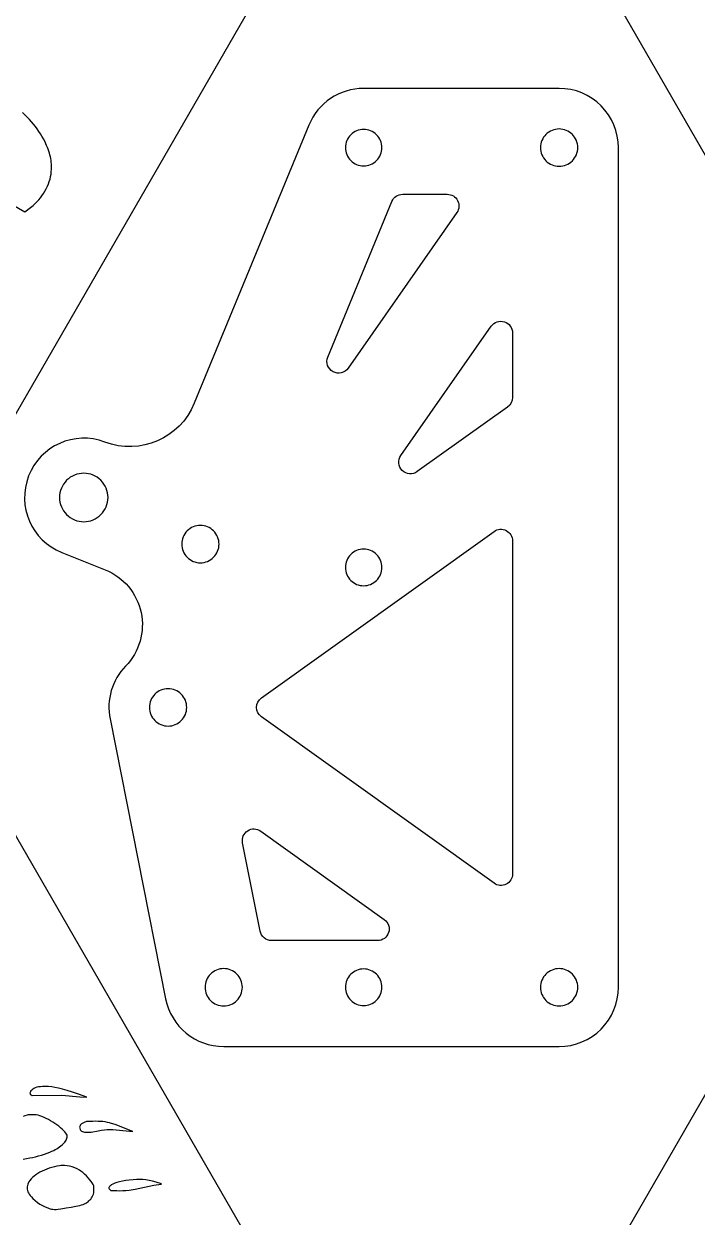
# Model space of a CAD drawing. Extents: x -11.6 to 11.5, y -11.6 to 11.6.
# Drawn here: x -5.82 to -2.21, y 1.48 to 7.88 of the extents above; entities that cross this region are included whole.
import ezdxf

# ---------------------------------------------------------------- set-up
doc = ezdxf.new("R2010")
doc.units = 0
doc.layers.get('0').update_dxf_attribs({"linetype": 'CONTINUOUS'})
doc.layers.add('LAYER_1', color=18, linetype='CONTINUOUS')

msp = doc.modelspace()

# ---------------------------------------------------------------- linework, layer by layer
for points in [[(-2.9523, 2.3955, 0.414214), (-2.6348, 2.713), (-2.6348, 7.213, 0.414214), (-2.9523, 7.5305), (-4.0003, 7.5305, 0.303918), (-4.2939, 7.3339), (-4.9079, 5.8427, -0.406036), (-5.3876, 5.6349, 0.991089), (-5.6182, 5.0432), (-5.3858, 4.9503, -0.53378), (-5.276, 4.4342, 0.246583), (-5.3597, 4.1511), (-5.0617, 2.6511, 0.357872), (-4.7503, 2.3955)], [(-4.0003, 7.115, 0.414214), (-3.9023, 7.213, 0.414214), (-4.0003, 7.311, 0.414214), (-4.0983, 7.213, 0.414214)], [(-2.9523, 7.113, 0.414214), (-2.8523, 7.213, 0.414214), (-2.9523, 7.313, 0.414214), (-3.0523, 7.213, 0.414214)], [(-3.791, 6.963), (-3.5518, 6.963, -0.606461), (-3.5006, 6.8647), (-4.083, 6.0311, -0.895985), (-4.192, 6.0907), (-3.8488, 6.9243, -0.303918)], [(-3.2023, 6.2201), (-3.2023, 5.8737, -0.241975), (-3.2284, 5.8228), (-3.7125, 5.4764, -0.843049), (-3.8001, 5.563), (-3.316, 6.2559, -0.733628)], [(-5.5003, 5.208, 0.414214), (-5.3703, 5.338, 0.414214), (-5.5003, 5.468, 0.414214), (-5.6303, 5.338, 0.414214)], [(-4.8753, 4.988, 0.414214), (-4.7753, 5.088, 0.414214), (-4.8753, 5.188, 0.414214), (-4.9753, 5.088, 0.414214)], [(-3.2023, 5.1051), (-3.2023, 3.3209, -0.610339), (-3.3011, 3.2701), (-4.5477, 4.1622, -0.514048), (-4.5477, 4.2638), (-3.3011, 5.1559, -0.610339)], [(-4.0003, 4.865, 0.414214), (-3.9023, 4.963, 0.414214), (-4.0003, 5.061, 0.414214), (-4.0983, 4.963, 0.414214)], [(-5.0483, 4.113, 0.414214), (-4.9483, 4.213, 0.414214), (-5.0483, 4.313, 0.414214), (-5.1483, 4.213, 0.414214)], [(-4.555, 3.0133), (-4.6492, 3.4871, -0.679764), (-4.5515, 3.5501), (-3.8895, 3.0763, -0.729284), (-3.9259, 2.963), (-4.4937, 2.963, -0.357872)], [(-4.7503, 2.613, 0.414214), (-4.6503, 2.713, 0.414214), (-4.7503, 2.813, 0.414214), (-4.8503, 2.713, 0.414214)], [(-4.0003, 2.615, 0.414214), (-3.9023, 2.713, 0.414214), (-4.0003, 2.811, 0.414214), (-4.0983, 2.713, 0.414214)], [(-2.9523, 2.613, 0.414214), (-2.8523, 2.713, 0.414214), (-2.9523, 2.813, 0.414214), (-3.0523, 2.713, 0.414214)]]:
    msp.add_lwpolyline(points, format="xyb", close=True)
at = {"layer": 'LAYER_1'}
for points in [[(-7.6722, 6.6561), (-9.625, 10.0409), (-9.625, 11.625), (-11.625, 11.625), (-11.625, 9.5053), (-8.8267, 4.655), (-11.625, -0.1953), (-11.625, -2.315), (-9.625, -2.315), (-9.625, -0.7309), (-7.6722, 2.6539), (-5.7195, -0.7309), (-5.7195, -2.315), (-3.7195, -2.315), (-3.7195, -0.1953), (-6.5178, 4.655), (-3.7195, 9.5053), (-3.7195, 11.625), (-5.7195, 11.625), (-5.7195, 10.0409)], [(0.438, 6.6561), (-1.5148, 10.0409), (-1.5148, 11.625), (-3.5148, 11.625), (-3.5148, 9.5053), (-0.7165, 4.655), (-3.5148, -0.1953), (-3.5148, -2.315), (-1.5148, -2.315), (-1.5148, -0.7309), (0.438, 2.6539), (2.3907, -0.7309), (2.3907, -2.315), (4.3907, -2.315), (4.3907, -0.1953), (1.5925, 4.655), (4.3907, 9.5053), (4.3907, 11.625), (2.3907, 11.625), (2.3907, 10.0409)], [(-5.7792, 2.1619), (-5.7833, 2.1574), (-5.7863, 2.1531), (-5.7882, 2.1492), (-5.7888, 2.1458), (-5.7884, 2.1428), (-5.7873, 2.1401), (-5.7855, 2.1378), (-5.7831, 2.136), (-5.7774, 2.1327), (-5.6185, 2.1341), (-5.5216, 2.1264), (-5.4836, 2.1238), (-5.5279, 2.1391), (-5.5613, 2.1505), (-5.5897, 2.1596), (-5.6142, 2.1668), (-5.6355, 2.1723), (-5.6546, 2.1762), (-5.6722, 2.1788), (-5.6892, 2.1802), (-5.7065, 2.1807), (-5.7207, 2.1806), (-5.733, 2.1799), (-5.7436, 2.1787), (-5.7527, 2.1768), (-5.7606, 2.1743), (-5.7675, 2.171), (-5.7736, 2.1669)], [(-5.5205, 1.9706), (-5.522, 1.9661), (-5.5227, 1.9623), (-5.5218, 1.9575), (-5.5193, 1.9506), (-5.5174, 1.9469), (-5.5148, 1.9439), (-5.5116, 1.9414), (-5.5075, 1.9395), (-5.5024, 1.9381), (-5.4962, 1.9372), (-5.4888, 1.9366), (-5.4801, 1.9365), (-5.4608, 1.9365), (-5.4228, 1.9441), (-5.4056, 1.9472), (-5.3896, 1.9496), (-5.3756, 1.9511), (-5.3646, 1.9515), (-5.3443, 1.9515), (-5.238, 1.9393), (-5.2366, 1.9407), (-5.3316, 1.9779), (-5.3508, 1.9835), (-5.3621, 1.9865), (-5.3736, 1.989), (-5.3854, 1.991), (-5.3975, 1.9926), (-5.4101, 1.9936), (-5.4231, 1.9942), (-5.4368, 1.9944), (-5.4511, 1.9941), (-5.4861, 1.9928), (-5.4974, 1.9886), (-5.5059, 1.9849), (-5.5094, 1.9829), (-5.5125, 1.9807), (-5.5151, 1.9784), (-5.5173, 1.976), (-5.5191, 1.9734)], [(-5.799, 1.6624), (-5.801, 1.657), (-5.8025, 1.6507), (-5.8036, 1.6441), (-5.804, 1.6377), (-5.8036, 1.6306), (-5.8024, 1.6239), (-5.8003, 1.6173), (-5.7972, 1.6107), (-5.793, 1.604), (-5.7875, 1.5968), (-5.7807, 1.5891), (-5.7725, 1.5806), (-5.7608, 1.5699), (-5.7483, 1.56), (-5.7352, 1.551), (-5.7215, 1.543), (-5.7076, 1.536), (-5.6935, 1.5303), (-5.6865, 1.5279), (-5.6796, 1.5259), (-5.6726, 1.5242), (-5.6658, 1.5228), (-5.6569, 1.5217), (-5.6527, 1.5215), (-5.6482, 1.5217), (-5.6375, 1.523), (-5.6228, 1.5257), (-5.5954, 1.5307), (-5.5685, 1.5351), (-5.5433, 1.5393), (-5.5322, 1.5415), (-5.5221, 1.544), (-5.5128, 1.5466), (-5.5043, 1.5494), (-5.4966, 1.5526), (-5.4896, 1.5559), (-5.4833, 1.5596), (-5.4775, 1.5637), (-5.4723, 1.5681), (-5.4676, 1.5729), (-5.4632, 1.5781), (-5.4593, 1.5838), (-5.4557, 1.59), (-5.4523, 1.5967), (-5.449, 1.6046), (-5.4469, 1.6119), (-5.4459, 1.62), (-5.4456, 1.6301), (-5.4459, 1.6408), (-5.4463, 1.6449), (-5.447, 1.6485), (-5.4481, 1.652), (-5.4497, 1.6556), (-5.4545, 1.6643), (-5.4599, 1.6722), (-5.4673, 1.6815), (-5.4762, 1.6915), (-5.486, 1.7018), (-5.4962, 1.7116), (-5.5062, 1.7206), (-5.5154, 1.728), (-5.5233, 1.7334), (-5.5358, 1.74), (-5.5489, 1.7456), (-5.5623, 1.7503), (-5.5761, 1.7538), (-5.5898, 1.7562), (-5.6035, 1.7575), (-5.6103, 1.7577), (-5.617, 1.7576), (-5.6235, 1.7572), (-5.63, 1.7565), (-5.6439, 1.7542), (-5.6578, 1.7513), (-5.6716, 1.7476), (-5.6851, 1.7434), (-5.6983, 1.7386), (-5.7112, 1.7333), (-5.7235, 1.7275), (-5.7353, 1.7213), (-5.7464, 1.7148), (-5.7568, 1.7079), (-5.7663, 1.7007), (-5.775, 1.6933), (-5.7827, 1.6857), (-5.7893, 1.678), (-5.7947, 1.6702)], [(-5.3589, 1.6483), (-5.3616, 1.6454), (-5.3638, 1.6424), (-5.3653, 1.6396), (-5.3658, 1.6375), (-5.3654, 1.6355), (-5.3643, 1.6331), (-5.3626, 1.6307), (-5.3606, 1.6285), (-5.3554, 1.6238), (-5.3229, 1.6228), (-5.3066, 1.6226), (-5.2903, 1.6231), (-5.274, 1.6243), (-5.2578, 1.6261), (-5.2252, 1.6303), (-5.1239, 1.6524), (-5.0862, 1.658), (-5.0845, 1.6597), (-5.1124, 1.6678), (-5.132, 1.6732), (-5.1501, 1.6773), (-5.1673, 1.6803), (-5.184, 1.6822), (-5.2008, 1.683), (-5.218, 1.6828), (-5.2363, 1.6815), (-5.2561, 1.6793), (-5.2754, 1.6765), (-5.2929, 1.6734), (-5.3086, 1.67), (-5.3224, 1.6662), (-5.3344, 1.6622), (-5.3444, 1.6579), (-5.3526, 1.6532), (-5.356, 1.6508)]]:
    msp.add_lwpolyline(points, close=True, dxfattribs=at)
for points in [[(-5.9628, 6.9536), (-5.8156, 6.8686), (-5.7859, 6.8924), (-5.7724, 6.9035), (-5.7606, 6.9138), (-5.7502, 6.9238), (-5.7409, 6.9337), (-5.7324, 6.9439), (-5.7244, 6.9547), (-5.7166, 6.9665), (-5.7088, 6.9794), (-5.7014, 6.9929), (-5.6949, 7.0059), (-5.6895, 7.0187), (-5.6849, 7.0315), (-5.6811, 7.0444), (-5.6781, 7.0576), (-5.6759, 7.0712), (-5.6743, 7.0854), (-5.6736, 7.0955), (-5.6733, 7.1054), (-5.6733, 7.1153), (-5.6737, 7.1251), (-5.6745, 7.1348), (-5.6756, 7.1445), (-5.6772, 7.1543), (-5.6792, 7.1641), (-5.6815, 7.1739), (-5.6843, 7.1838), (-5.6874, 7.1939), (-5.691, 7.2041), (-5.6951, 7.2144), (-5.6995, 7.225), (-5.7097, 7.2469), (-5.7168, 7.2605), (-5.7243, 7.2739), (-5.7324, 7.2872), (-5.7409, 7.3003), (-5.75, 7.3133), (-5.7595, 7.3262), (-5.7697, 7.339), (-5.7803, 7.3516), (-5.7916, 7.3642), (-5.8034, 7.3767), (-5.8157, 7.3891), (-5.8287, 7.4015)], [(-5.8255, 1.7915), (-5.7901, 1.798), (-5.775, 1.801), (-5.7591, 1.8047), (-5.7429, 1.809), (-5.7268, 1.8136), (-5.7111, 1.8186), (-5.6962, 1.8237), (-5.6826, 1.8289), (-5.6706, 1.834), (-5.6615, 1.8383), (-5.6529, 1.8428), (-5.6447, 1.8475), (-5.637, 1.8524), (-5.6297, 1.8574), (-5.623, 1.8625), (-5.6168, 1.8677), (-5.6111, 1.873), (-5.6061, 1.8783), (-5.6016, 1.8836), (-5.5978, 1.8889), (-5.5946, 1.8942), (-5.592, 1.8995), (-5.5902, 1.9047), (-5.5891, 1.9097), (-5.5887, 1.9147), (-5.5889, 1.917), (-5.5896, 1.9195), (-5.5921, 1.925), (-5.5961, 1.9311), (-5.6015, 1.9378), (-5.6082, 1.9449), (-5.6159, 1.9523), (-5.6246, 1.9599), (-5.6342, 1.9676), (-5.6444, 1.9753), (-5.6552, 1.9829), (-5.6664, 1.9903), (-5.678, 1.9974), (-5.6896, 2.0041), (-5.7013, 2.0102), (-5.7129, 2.0157), (-5.7242, 2.0204), (-5.7353, 2.0244), (-5.7454, 2.027), (-5.7561, 2.0286), (-5.7691, 2.0296), (-5.7828, 2.03), (-5.7883, 2.0299), (-5.7933, 2.0294), (-5.7982, 2.0287), (-5.8033, 2.0275), (-5.8159, 2.0239), (-5.8255, 2.0207)]]:
    msp.add_lwpolyline(points, dxfattribs=at)

doc.saveas('drawing.dxf')
